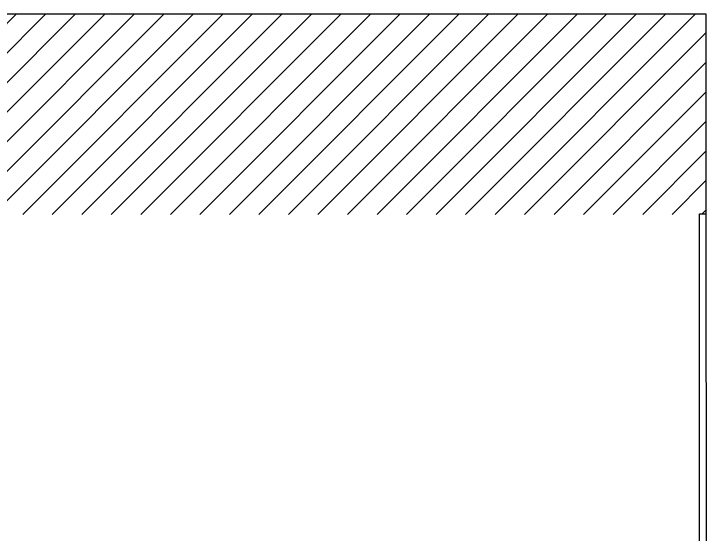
# Model space of a CAD drawing. Header units: inches. Extents: x -173 to 14008, y -3334 to 10368.
# Drawn here: x 12827.3 to 13034.6, y 133.7 to 289.4 of the extents above; entities that cross this region are included whole.
import ezdxf

# ---------------------------------------------------------------- set-up
doc = ezdxf.new("R2010")
doc.units = ezdxf.units.IN
doc.header["$MEASUREMENT"] = 0

msp = doc.modelspace()

# ---------------------------------------------------------------- hatches: boundary and pattern name
h = msp.add_hatch()
h.set_pattern_fill('ANSI31', color=0, scale=50)
h.set_pattern_definition([(45, (2779.2294, -12437.6133), (-4.4194174, 4.4194174), [])])
h.paths.add_polyline_path([(13034.49, 289.39), (11845.46, 289.39), (11818.75, 229.4), (12029.52, 229.4), (12291.49, 229.4), (12291.49, 229.44), (12301.49, 229.44), (12689.52, 229.4), (12690.03, 229.4), (13029.52, 229.4), (13029.52, 229.4), (13029.52, 229.55), (13034.5, 229.55)])

# ---------------------------------------------------------------- linework, layer by layer
for p, q in [((11845.25, 289.39), (13034.49, 289.39)), ((11979.52, 289.4), (13034.49, 289.4)), ((13034.49, 289.4), (13034.5, 229.55)), ((13034.5, 229.55), (13034.57, 74.29))]:
    msp.add_line(p, q)
at = {"linetype": 'ByBlock'}
for p, q in [((13032.54, 229.55), (13034.5, 229.55)), ((13032.57, 74.29), (13032.54, 229.55))]:
    msp.add_line(p, q, dxfattribs=at)

doc.saveas('drawing.dxf')
